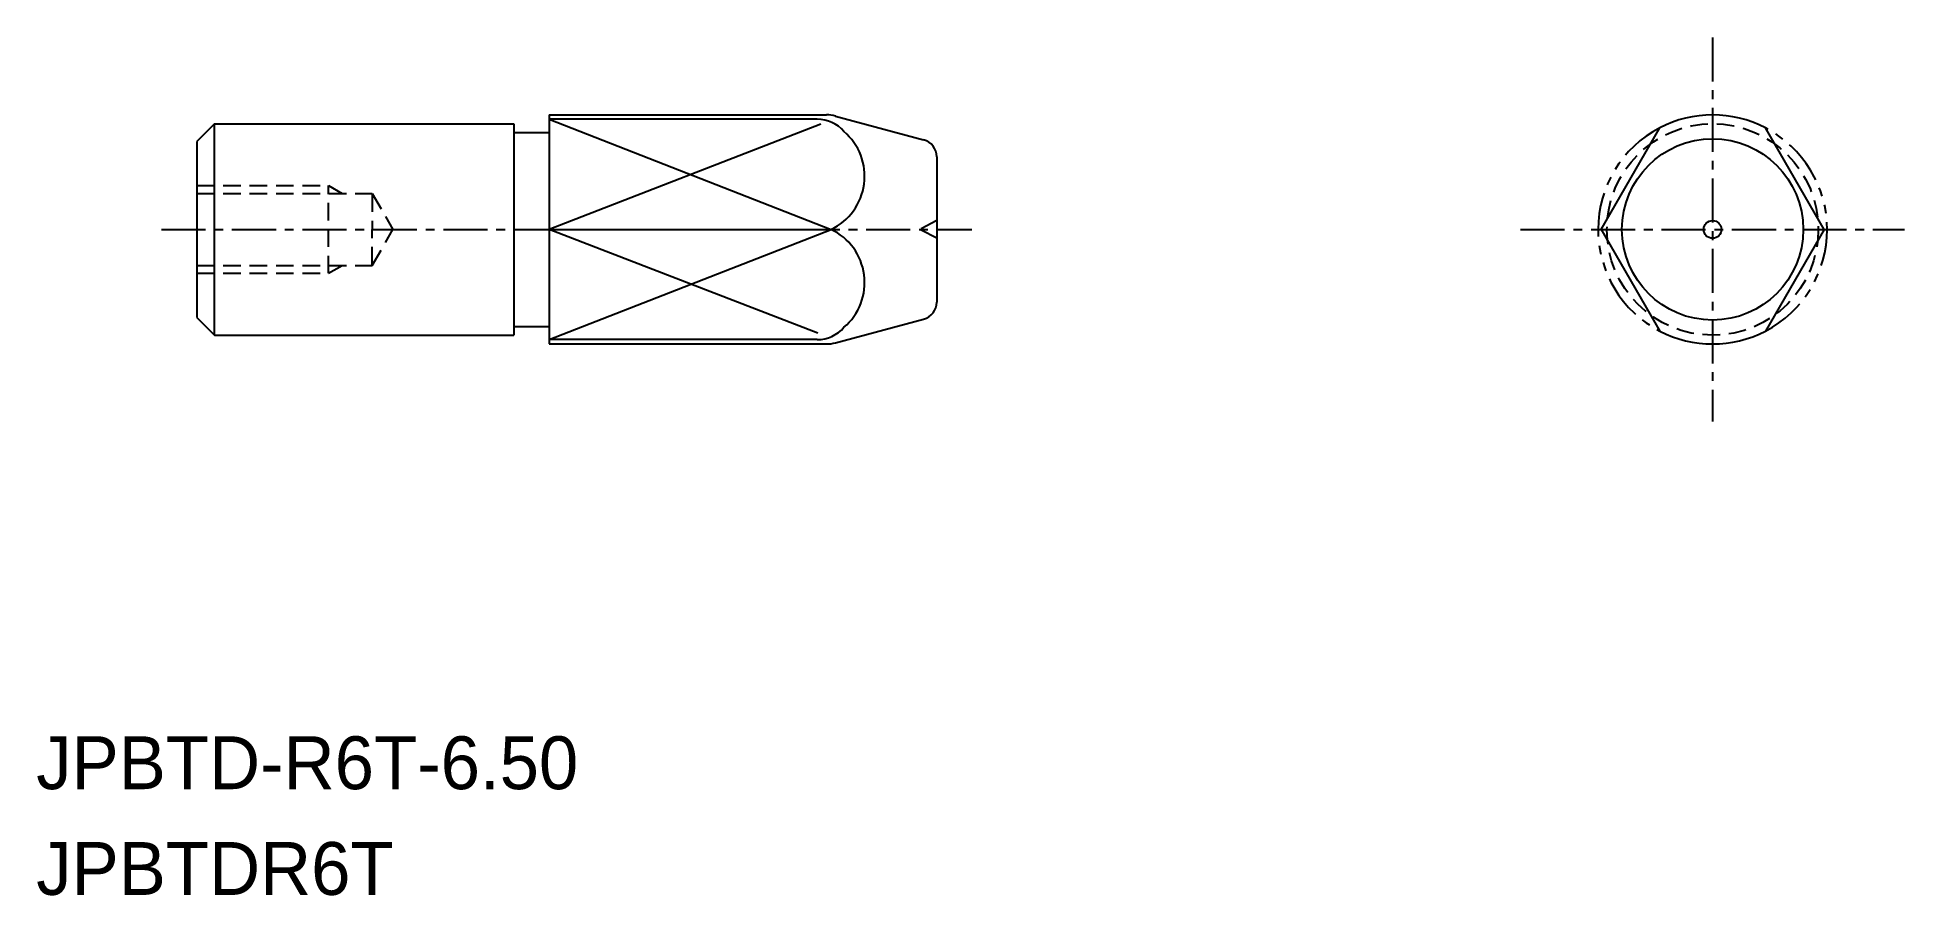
# Model space of a CAD drawing. Extents: x -1486.1 to -1433.1, y -477.6 to -453.2.
import ezdxf

# ---------------------------------------------------------------- set-up
doc = ezdxf.new("R2010")
doc.units = 0
for name, pattern in [('CENTER', [2, 1.25, -0.25, 0.25, -0.25]), ('DASHED', [0.75, 0.5, -0.25]), ('PHANTOM', [2.5, 1.25, -0.25, 0.25, -0.25, 0.25, -0.25])]:
    doc.linetypes.add(name, pattern=pattern)
doc.layers.get('0').update_dxf_attribs({"linetype": 'CONTINUOUS'})
doc.layers.add('CENTER', color=1, linetype='CENTER')

msp = doc.modelspace()

# ---------------------------------------------------------------- linework, layer by layer
at = {"color": 7, "linetype": 'CONTINUOUS'}
for p, q in [((-1481.097, -455.698), (-1481.597, -456.198)), ((-1481.097, -455.698), (-1472.597, -455.698)), ((-1481.097, -461.698), (-1481.097, -455.698)), ((-1472.597, -455.698), (-1472.597, -461.698)), ((-1471.597, -455.448), (-1471.597, -461.948)), ((-1471.597, -455.448), (-1463.729, -455.448)), ((-1463.47, -455.482), (-1460.968, -456.152)), ((-1481.597, -456.198), (-1481.597, -461.198)), ((-1472.597, -455.948), (-1471.597, -455.948)), ((-1441.742, -458.698), (-1440.078, -455.814)), ((-1435.413, -458.698), (-1437.078, -455.814)), ((-1460.597, -456.635), (-1460.597, -460.76)), ((-1481.597, -457.453), (-1481.597, -459.943)), ((-1471.597, -458.698), (-1463.597, -458.698)), ((-1441.742, -458.698), (-1440.078, -461.581)), ((-1435.413, -458.698), (-1437.078, -461.581)), ((-1481.597, -461.198), (-1481.097, -461.698)), ((-1472.597, -461.448), (-1471.597, -461.448)), ((-1463.47, -461.913), (-1460.968, -461.243)), ((-1481.097, -461.698), (-1472.597, -461.698)), ((-1471.597, -461.948), (-1463.729, -461.948))]:
    msp.add_line(p, q, dxfattribs=at)
at = {"color": 3, "linetype": 'CONTINUOUS'}
for p, q in [((-1471.597, -455.571), (-1463.597, -458.698)), ((-1463.89, -455.713), (-1471.597, -458.698)), ((-1471.597, -461.824), (-1463.597, -458.698)), ((-1463.968, -461.645), (-1471.597, -458.698))]:
    msp.add_line(p, q, dxfattribs=at)
at = {"linetype": 'CONTINUOUS'}
for p, q in [((-1463.988, -455.571), (-1471.597, -455.571)), ((-1463.988, -461.824), (-1471.597, -461.824))]:
    msp.add_line(p, q, dxfattribs=at)
at = {"color": 3, "linetype": 'DASHED'}
for p, q in [((-1481.597, -457.453), (-1477.862, -457.453)), ((-1481.597, -457.677), (-1476.617, -457.677)), ((-1477.862, -459.943), (-1477.862, -457.453)), ((-1477.862, -457.453), (-1477.474, -457.677)), ((-1476.617, -457.677), (-1476.028, -458.698)), ((-1476.617, -457.702), (-1476.617, -458.698)), ((-1476.617, -459.694), (-1476.617, -458.698)), ((-1476.617, -459.718), (-1476.028, -458.698)), ((-1460.597, -458.446), (-1461.079, -458.698)), ((-1460.597, -458.95), (-1461.079, -458.698)), ((-1481.597, -459.718), (-1476.617, -459.718)), ((-1481.597, -459.943), (-1477.862, -459.943)), ((-1477.862, -459.943), (-1477.474, -459.718))]:
    msp.add_line(p, q, dxfattribs=at)
msp.add_circle((-1438.578, -458.698), 3, dxfattribs=at)
at = {"linetype": 'CONTINUOUS'}
for radius in [2.572, 0.252]:
    msp.add_circle((-1438.578, -458.698), radius, dxfattribs=at)
for centre, radius, start, end in [((-1463.988, -456.571), 1, 40.5886, 90), ((-1438.578, -458.698), 3.25, 62.5136, 117.4864), ((-1463.988, -460.824), 1, 270, 319.4114), ((-1438.578, -458.698), 3.25, 242.5136, 297.4864)]:
    msp.add_arc(centre, radius, start, end, dxfattribs=at)
at = {"color": 7, "linetype": 'CONTINUOUS'}
for centre, radius, start, end in [((-1463.729, -456.448), 1, 75, 90), ((-1464.31, -457.19), 1.668, 295.2854, 49.5815), ((-1461.097, -456.635), 0.5, 0, 75), ((-1464.31, -460.205), 1.668, 310.4185, 64.7146), ((-1461.097, -460.76), 0.5, 285, 0), ((-1463.729, -460.948), 1, 270, 285)]:
    msp.add_arc(centre, radius, start, end, dxfattribs=at)
at = {"color": 3, "linetype": 'PHANTOM'}
for start, end in [(117.4864, 242.5136), (297.4864, 62.5136)]:
    msp.add_arc((-1438.578, -458.698), 3.25, start, end, dxfattribs=at)
at = {"layer": 'CENTER', "color": 1, "linetype": 'CENTER'}
for p, q in [((-1438.578, -453.248), (-1438.578, -464.148)), ((-1482.597, -458.698), (-1459.597, -458.698)), ((-1444.028, -458.698), (-1433.128, -458.698))]:
    msp.add_line(p, q, dxfattribs=at)

# ---------------------------------------------------------------- texts
for s, p in [('JPBTD-R6T-6.50', (-1486.152, -474.58)), ('JPBTDR6T', (-1486.152, -477.58))]:
    msp.add_text(s, height=1.5).set_placement(p)

doc.saveas('drawing.dxf')
